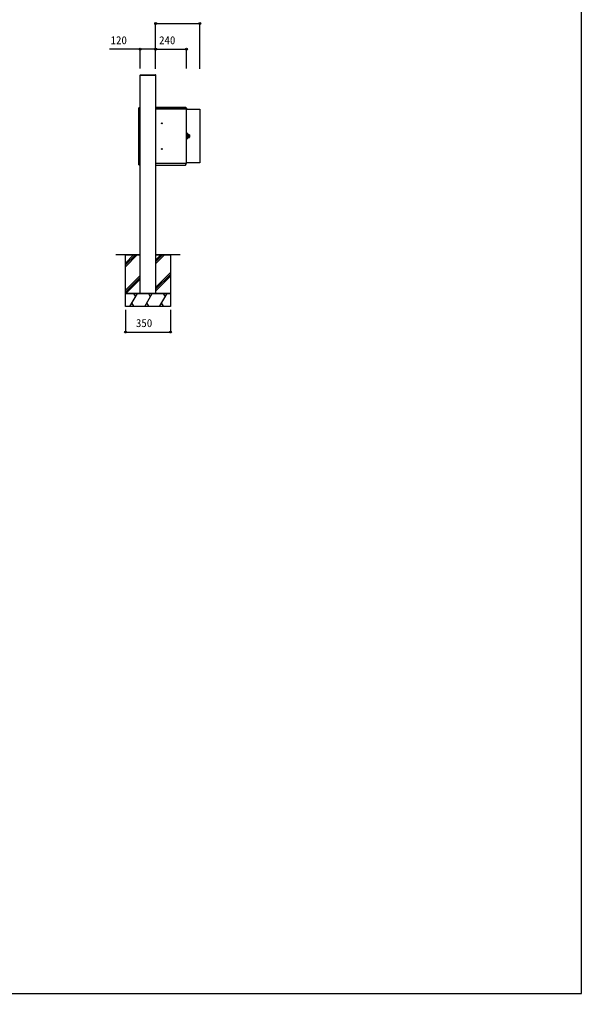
# Model space of a CAD drawing. Units: millimetres, scale not verified. Extents: x -4375 to 4375, y -6498 to 6471.
# Drawn here: x 0 to 4375, y -6498 to 1085 of the extents above; entities that cross this region are included whole.
import ezdxf
from ezdxf.enums import TextEntityAlignment as Align

# ---------------------------------------------------------------- set-up
doc = ezdxf.new("R2010")
doc.units = ezdxf.units.MM
doc.header["$LTSCALE"] = 30
for name, color, linetype in [('0-2_YKK_A1', 4, 'Continuous'), ('0-3_YKK_D', 6, 'Continuous'), ('0-4_YKK_ZWAK', 7, 'Continuous')]:
    doc.layers.add(name, color=color, linetype=linetype)
doc.styles.add('ＭＳ ゴシック', font='')
doc.styles.get('ＭＳ ゴシック').set_extended_font_data('MS Gothic')

msp = doc.modelspace()

# ---------------------------------------------------------------- linework, layer by layer
at = {"layer": '0-2_YKK_A1'}
for p, q in [((1059.5, 651.6), (940.5, 651.6)), ((940.56, 653.6), (1059.44, 653.6)), ((1060, 645.2), (1060, 638)), ((1060, 642.46), (1060.15, 642.74)), ((1060, 640.74), (1060.15, 640.45)), ((1061.97, 643.65), (1060.15, 642.74)), ((1061.97, 639.55), (1060.15, 640.45)), ((930.59, 397.77), (930, 397.18)), ((930, 396.35), (930, 397.18)), ((930, -45.91), (930, 396.35)), ((933.72, 400.9), (930.59, 397.77)), ((933.72, 400.9), (934, 401.18)), ((934.39, 401.19), (934, 401.18)), ((940, 401.39), (934.39, 401.19)), ((934.4, -46.06), (934.4, 396.35)), ((934.99, 397.77), (938.28, 401.06)), ((1060, 401.6), (1292.67, 401.6)), ((1060, 388.8), (1299, 388.8)), ((1298.2, 388.8), (1060, 388.8)), ((1292.67, 401.6), (1292.67, 400.8)), ((1292.67, 400.8), (1292.68, 400.79)), ((1292.92, 401.4), (1299.8, 394.52)), ((1293.23, 401.37), (1299.77, 394.83)), ((1298.2, 388), (1298.2, 388.8)), ((1298.21, 388.6), (1298.2, 388.6)), ((1298.2, 387.99), (1298.2, 388)), ((1298.21, 387.99), (1298.2, 387.99)), ((1298.21, 388.6), (1298.21, 387.99)), ((1298.4, 388.6), (1298.21, 388.6)), ((1298.4, 388.6), (1299.2, 388.6)), ((1299, 389.6), (1299, 389.3)), ((1299, 389.3), (1299.8, 389.3)), ((1299, 389.3), (1299, 388.8)), ((1299.2, 389.3), (1299.2, 388.6)), ((1299.2, -33.2), (1299.2, 388.6)), ((1300, 387.4), (1299.2, 387.4)), ((1299.8, 394.52), (1299.8, 389.3)), ((1300, 394.27), (1300, 388.4)), ((1300, 388.4), (1300, 387.4)), ((1299.7, 197.1), (1299.2, 197.1)), ((1299.7, 156.1), (1299.2, 156.1)), ((1299.7, 196.6), (1299.7, 197.1)), ((1299.7, 196.6), (1300.7, 196.6)), ((1299.7, 196.6), (1299.7, 156.6)), ((1299.7, 194.6), (1299.7, 192.88)), ((1299.7, 192.88), (1299.7, 192.37)), ((1299.7, 190.46), (1299.7, 192.37)), ((1299.7, 190.46), (1299.7, 179.32)), ((1299.7, 179.32), (1299.7, 173.88)), ((1299.7, 156.6), (1299.7, 156.1)), ((1299.7, 156.6), (1300.7, 156.6)), ((1301.2, 196.1), (1309.5, 196.1)), ((1301.2, 196.1), (1301.2, 157.11)), ((1309.6, 196.09), (1301.2, 196.09)), ((1309.78, 196.06), (1301.2, 196.06)), ((1309.97, 195.98), (1301.2, 195.98)), ((1310.13, 195.88), (1301.2, 195.88)), ((1310.29, 195.72), (1301.2, 195.72)), ((1310.39, 195.55), (1301.2, 195.55)), ((1310.48, 195.31), (1301.2, 195.31)), ((1310.5, 195.08), (1301.2, 195.08)), ((1310.5, 194.76), (1301.2, 194.76)), ((1310.5, 194.46), (1301.2, 194.46)), ((1310.5, 194.07), (1301.2, 194.07)), ((1310.5, 193.71), (1301.2, 193.71)), ((1310.5, 193.25), (1301.2, 193.25)), ((1310.5, 192.83), (1301.2, 192.83)), ((1310.5, 192.3), (1301.2, 192.3)), ((1310.5, 191.83), (1301.2, 191.83)), ((1310.5, 191.24), (1301.2, 191.24)), ((1310.5, 190.71), (1301.2, 190.71)), ((1310.5, 190.06), (1301.2, 190.06)), ((1310.5, 189.48), (1301.2, 189.48)), ((1310.5, 188.78), (1301.2, 188.78)), ((1310.5, 188.16), (1301.2, 188.16)), ((1310.5, 187.4), (1301.2, 187.4)), ((1310.5, 186.75), (1301.2, 186.75)), ((1310.5, 185.95), (1301.2, 185.95)), ((1310.5, 185.26), (1301.2, 185.26)), ((1310.5, 184.42), (1301.2, 184.42)), ((1310.5, 183.7), (1301.2, 183.7)), ((1310.5, 182.83), (1301.2, 182.83)), ((1310.5, 182.09), (1301.2, 182.09)), ((1310.5, 181.2), (1301.2, 181.2)), ((1310.5, 180.44), (1301.2, 180.44)), ((1310.5, 179.53), (1301.2, 179.53)), ((1310.5, 178.76), (1301.2, 178.76)), ((1310.5, 177.84), (1301.2, 177.84)), ((1310.5, 177.06), (1301.2, 177.06)), ((1310.5, 176.14), (1301.2, 176.14)), ((1310.5, 175.36), (1301.2, 175.36)), ((1310.5, 174.44), (1301.2, 174.44)), ((1310.5, 173.67), (1301.2, 173.67)), ((1310.5, 172.76), (1301.2, 172.76)), ((1310.5, 172), (1301.2, 172)), ((1310.5, 171.11), (1301.2, 171.11)), ((1310.5, 170.37), (1301.2, 170.37)), ((1310.5, 169.5), (1301.2, 169.5)), ((1310.5, 168.78), (1301.2, 168.78)), ((1310.5, 167.94), (1301.2, 167.94)), ((1310.5, 167.25), (1301.2, 167.25)), ((1310.5, 166.45), (1301.2, 166.45)), ((1310.5, 165.8), (1301.2, 165.8)), ((1310.5, 165.04), (1301.2, 165.04)), ((1310.5, 164.42), (1301.2, 164.42)), ((1310.5, 163.72), (1301.2, 163.72)), ((1310.5, 163.14), (1301.2, 163.14)), ((1310.5, 162.49), (1301.2, 162.49)), ((1310.5, 161.96), (1301.2, 161.96)), ((1310.5, 161.37), (1301.2, 161.37)), ((1310.5, 160.9), (1301.2, 160.9)), ((1310.5, 160.37), (1301.2, 160.37)), ((1310.5, 159.95), (1301.2, 159.95)), ((1310.5, 159.49), (1301.2, 159.49)), ((1310.5, 159.13), (1301.2, 159.13)), ((1310.5, 158.74), (1301.2, 158.74)), ((1310.5, 158.44), (1301.2, 158.44)), ((1310.5, 158.12), (1301.2, 158.12)), ((1310.48, 157.89), (1301.2, 157.89)), ((1310.39, 157.65), (1301.2, 157.65)), ((1310.29, 157.48), (1301.2, 157.48)), ((1310.13, 157.32), (1301.2, 157.32)), ((1309.97, 157.22), (1301.2, 157.22)), ((1309.78, 157.14), (1301.2, 157.14)), ((1309.61, 157.11), (1301.2, 157.11)), ((1309.6, 157.11), (1301.2, 157.11)), ((1301.2, 157.1), (1309.5, 157.1)), ((1310.5, 195.1), (1310.5, 158.1)), ((1310.6, 186.4), (1310.6, 166.8)), ((1317.2, 186.1), (1317.2, 167.1)), ((1321.7, 186.6), (1317.7, 186.6)), ((1322.42, 186.29), (1317.7, 186.29)), ((1317.7, 185.61), (1317.7, 186.29)), ((1322.7, 185.61), (1317.7, 185.61)), ((1322.7, 184.86), (1317.7, 184.86)), ((1317.7, 183.59), (1317.7, 184.86)), ((1322.7, 183.59), (1317.7, 183.59)), ((1322.7, 182.43), (1317.7, 182.43)), ((1317.7, 180.72), (1317.7, 182.43)), ((1322.7, 180.72), (1317.7, 180.72)), ((1322.7, 179.3), (1317.7, 179.3)), ((1317.7, 177.35), (1317.7, 179.3)), ((1322.7, 177.35), (1317.7, 177.35)), ((1322.7, 175.85), (1317.7, 175.85)), ((1317.7, 175.85), (1317.7, 173.9)), ((1322.7, 173.9), (1317.7, 173.9)), ((1322.7, 172.48), (1317.7, 172.48)), ((1317.7, 172.48), (1317.7, 170.77)), ((1322.7, 170.77), (1317.7, 170.77)), ((1322.7, 168.34), (1317.7, 168.34)), ((1322.7, 167.59), (1317.7, 167.59)), ((1317.7, 167.59), (1317.7, 166.91)), ((1322.42, 166.91), (1317.7, 166.91)), ((1321.7, 166.6), (1317.7, 166.6)), ((1322.7, 185.6), (1322.7, 167.6)), ((940, -48.19), (931.93, -47.91)), ((1060, -33.4), (1298.2, -33.4)), ((1060, -48.4), (1291.07, -48.4)), ((1291.07, -47.59), (1291.08, -47.59)), ((1291.07, -47.6), (1291.07, -47.59)), ((1291.08, -47.59), (1291.08, -48.2)), ((1291.08, -48.2), (1291.32, -48.2)), ((1291.32, -48.2), (1298.2, -41.32)), ((1291.63, -48.17), (1298.17, -41.63)), ((1298.2, -33.4), (1298.4, -33.4)), ((1298.2, -34.2), (1298.2, -33.4)), ((1298.2, -41.32), (1298.2, -34.2)), ((1298.2, -34.4), (1298.4, -34.4)), ((1298.2, -34.9), (1298.4, -34.9)), ((1298.4, -33.2), (1299.2, -33.2)), ((1298.4, -41.07), (1298.4, -35.79)), ((1299.2, -36.2), (1298.4, -36.2)), ((1299.2, -35.2), (1299.2, -33.2)), ((1299.2, -36.2), (1299.2, -35.2)), ((940, -748.4), (750, -748.4)), ((825, -748.4), (940, -748.4)), ((825, -811.42), (888.02, -748.4)), ((825, -825.56), (902.16, -748.4)), ((825, -839.7), (916.3, -748.4)), ((1250, -748.4), (1060, -748.4)), ((1060, -788.55), (1100.15, -748.4)), ((1060, -802.69), (1114.29, -748.4)), ((1060, -816.84), (1128.44, -748.4)), ((825, -1023.55), (940, -908.55)), ((1060, -1000.68), (1175, -885.68)), ((1060, -1014.83), (1175, -899.83)), ((825, -1037.69), (940, -922.69)), ((828.44, -1048.4), (940, -936.84)), ((1060, -1028.97), (1175, -913.97)), ((860.03, -1148.4), (917.77, -1048.4)), ((888.03, -1048.4), (902.9, -1074.15)), ((975.5, -1148.4), (1033.24, -1048.4)), ((1003.5, -1048.4), (1018.37, -1074.15)), ((1090.97, -1148.4), (1148.71, -1048.4)), ((1118.97, -1048.4), (1133.84, -1074.15)), ((890.17, -1148.17), (875.17, -1122.19)), ((1005.64, -1148.17), (990.64, -1122.19)), ((1121.11, -1148.17), (1106.11, -1122.19)), ((830.17, -1148.17), (830.3, -1148.4)), ((945.64, -1148.17), (945.77, -1148.4)), ((1061.11, -1148.17), (1061.24, -1148.4))]:
    msp.add_line(p, q, dxfattribs=at)
for points in [[(940.5, 651.6), (939.5, 651.6), (939.56, 652.66)], [(1060.44, 652.66), (1060.5, 651.6), (1059.5, 651.6)], [(1292.67, 400.8), (1292.67, 400.79), (1292.68, 400.79), (1292.68, 401.4), (1292.92, 401.4)], [(1299.7, 173.88), (1299.7, 160.33), (1299.7, 158.6)], [(1322.7, 169.61), (1317.7, 169.61), (1317.7, 168.34)], [(1291.07, -48.4), (1291.07, -47.6), (1291.08, -47.59)], [(1298.4, -33.2), (1298.21, -33.2), (1298.21, -32.59), (1298.2, -32.59), (1298.2, -32.6), (1298.2, -33.4)], [(1298.4, -35.79), (1298.4, -35.2), (1298.4, -33.2)], [(1060, -748.4), (1175, -748.4), (1175, -1048.4), (825, -1048.4), (825, -748.4)]]:
    msp.add_lwpolyline(points, dxfattribs=at)
for points in [[(940, 651.6), (1060, 651.6), (1060, -748.4), (1060, -1048.4), (940, -1048.4), (940, -748.4)], [(1299.2, 385.7), (1404.2, 385.7), (1404.2, -30.3), (1299.2, -30.3)], [(825, -1048.4), (1175, -1048.4), (1175, -1148.4), (825, -1148.4)]]:
    msp.add_lwpolyline(points, close=True, dxfattribs=at)
for centre in [(1108, 276.6), (1108, 76.6)]:
    msp.add_circle(centre, 3, dxfattribs=at)
for centre, radius, start, end in [((940.56, 652.6), 1, 90, 176.5), ((1059.44, 652.6), 1, 3.5, 90), ((1060.16, 645.2), 0.154, 62.71904, 180), ((1060.16, 638), 0.154, 180, 297.28096), ((1058.3, 641.6), 4.2, 297.28096, 62.71904), ((932, 396.35), 2, 135, 180), ((934.43, 400.2), 1, 92, 135), ((936.4, 396.35), 2, 135, 180), ((938.99, 400.35), 1, 92, 135), ((1292.67, 400.8), 0.8, 45, 90), ((1299.2, 387.4), 0.8, 270, 0), ((1299.2, 394.27), 0.8, 0, 45), ((1300.7, 196.1), 0.5, 0, 90), ((1300.7, 157.1), 0.5, 270, 0), ((1309.5, 195.1), 1, 0, 90), ((1309.5, 158.1), 1, 270, 0), ((1310.4, 186.4), 0.2, 0, 60), ((1310.4, 166.8), 0.2, 300, 0), ((1311.1, 184.49), 0.5, 180, 256.81404), ((1311.1, 168.71), 0.5, 103.18596, 180), ((1312.81, 191.79), 8, 256.81404, 303.27409), ((1312.81, 161.41), 8, 56.72591, 103.18596), ((1317.7, 186.1), 0.5, 90, 180), ((1317.7, 167.1), 0.5, 180, 270), ((1321.7, 185.6), 1, 0, 90), ((1321.7, 167.6), 1, 270, 0), ((932, -45.91), 2, 180, 268), ((936.4, -46.06), 2, 180, 268), ((1291.07, -47.6), 0.8, 270, 315), ((1297.6, -41.07), 0.8, 315, 0), ((1297.6, -34.2), 0.8, 0, 41.40962)]:
    msp.add_arc(centre, radius, start, end, dxfattribs=at)
at = {"layer": '0-3_YKK_D'}
for p, q in [((1060, 701.6), (1060, 1054.6)), ((1060, 1053.6), (1404.2, 1053.6)), ((1404.2, 701.6), (1404.2, 1054.6)), ((940, 702.6), (940, 854.6)), ((1060, 702.6), (1060, 854.6)), ((1060, 702.6), (1060, 854.6)), ((1060, 853.6), (1300, 853.6)), ((1300, 702.6), (1300, 854.6)), ((825, -1174.4), (825, -1349.4)), ((1175, -1174.4), (1175, -1349.4)), ((825, -1348.4), (1175, -1348.4))]:
    msp.add_line(p, q, dxfattribs=at)
msp.add_lwpolyline([(1060, 853.6), (940, 853.6), (701.93, 853.6)], dxfattribs=at)
for centre in [(1060, 1053.6), (1404.2, 1053.6), (940, 853.6), (1060, 853.6), (1060, 853.6), (1300, 853.6), (825, -1348.4), (1175, -1348.4)]:
    msp.add_circle(centre, 7.5, dxfattribs=at)
at = {"layer": '0-4_YKK_ZWAK'}
msp.add_lwpolyline([(-4375, -6498.4), (4375, -6498.4), (4375, 6251.6)], dxfattribs=at)

# ---------------------------------------------------------------- texts
at = {"layer": '0-3_YKK_D', "style": 'ＭＳ ゴシック'}
for s, p in [('120', (708.89, 873.6)), ('240', (1086.31, 873.6)), ('350', (906.31, -1328.4))]:
    msp.add_text(s, height=62.32, dxfattribs=at).set_placement(p, align=Align.BOTTOM_LEFT)

doc.saveas('drawing.dxf')
